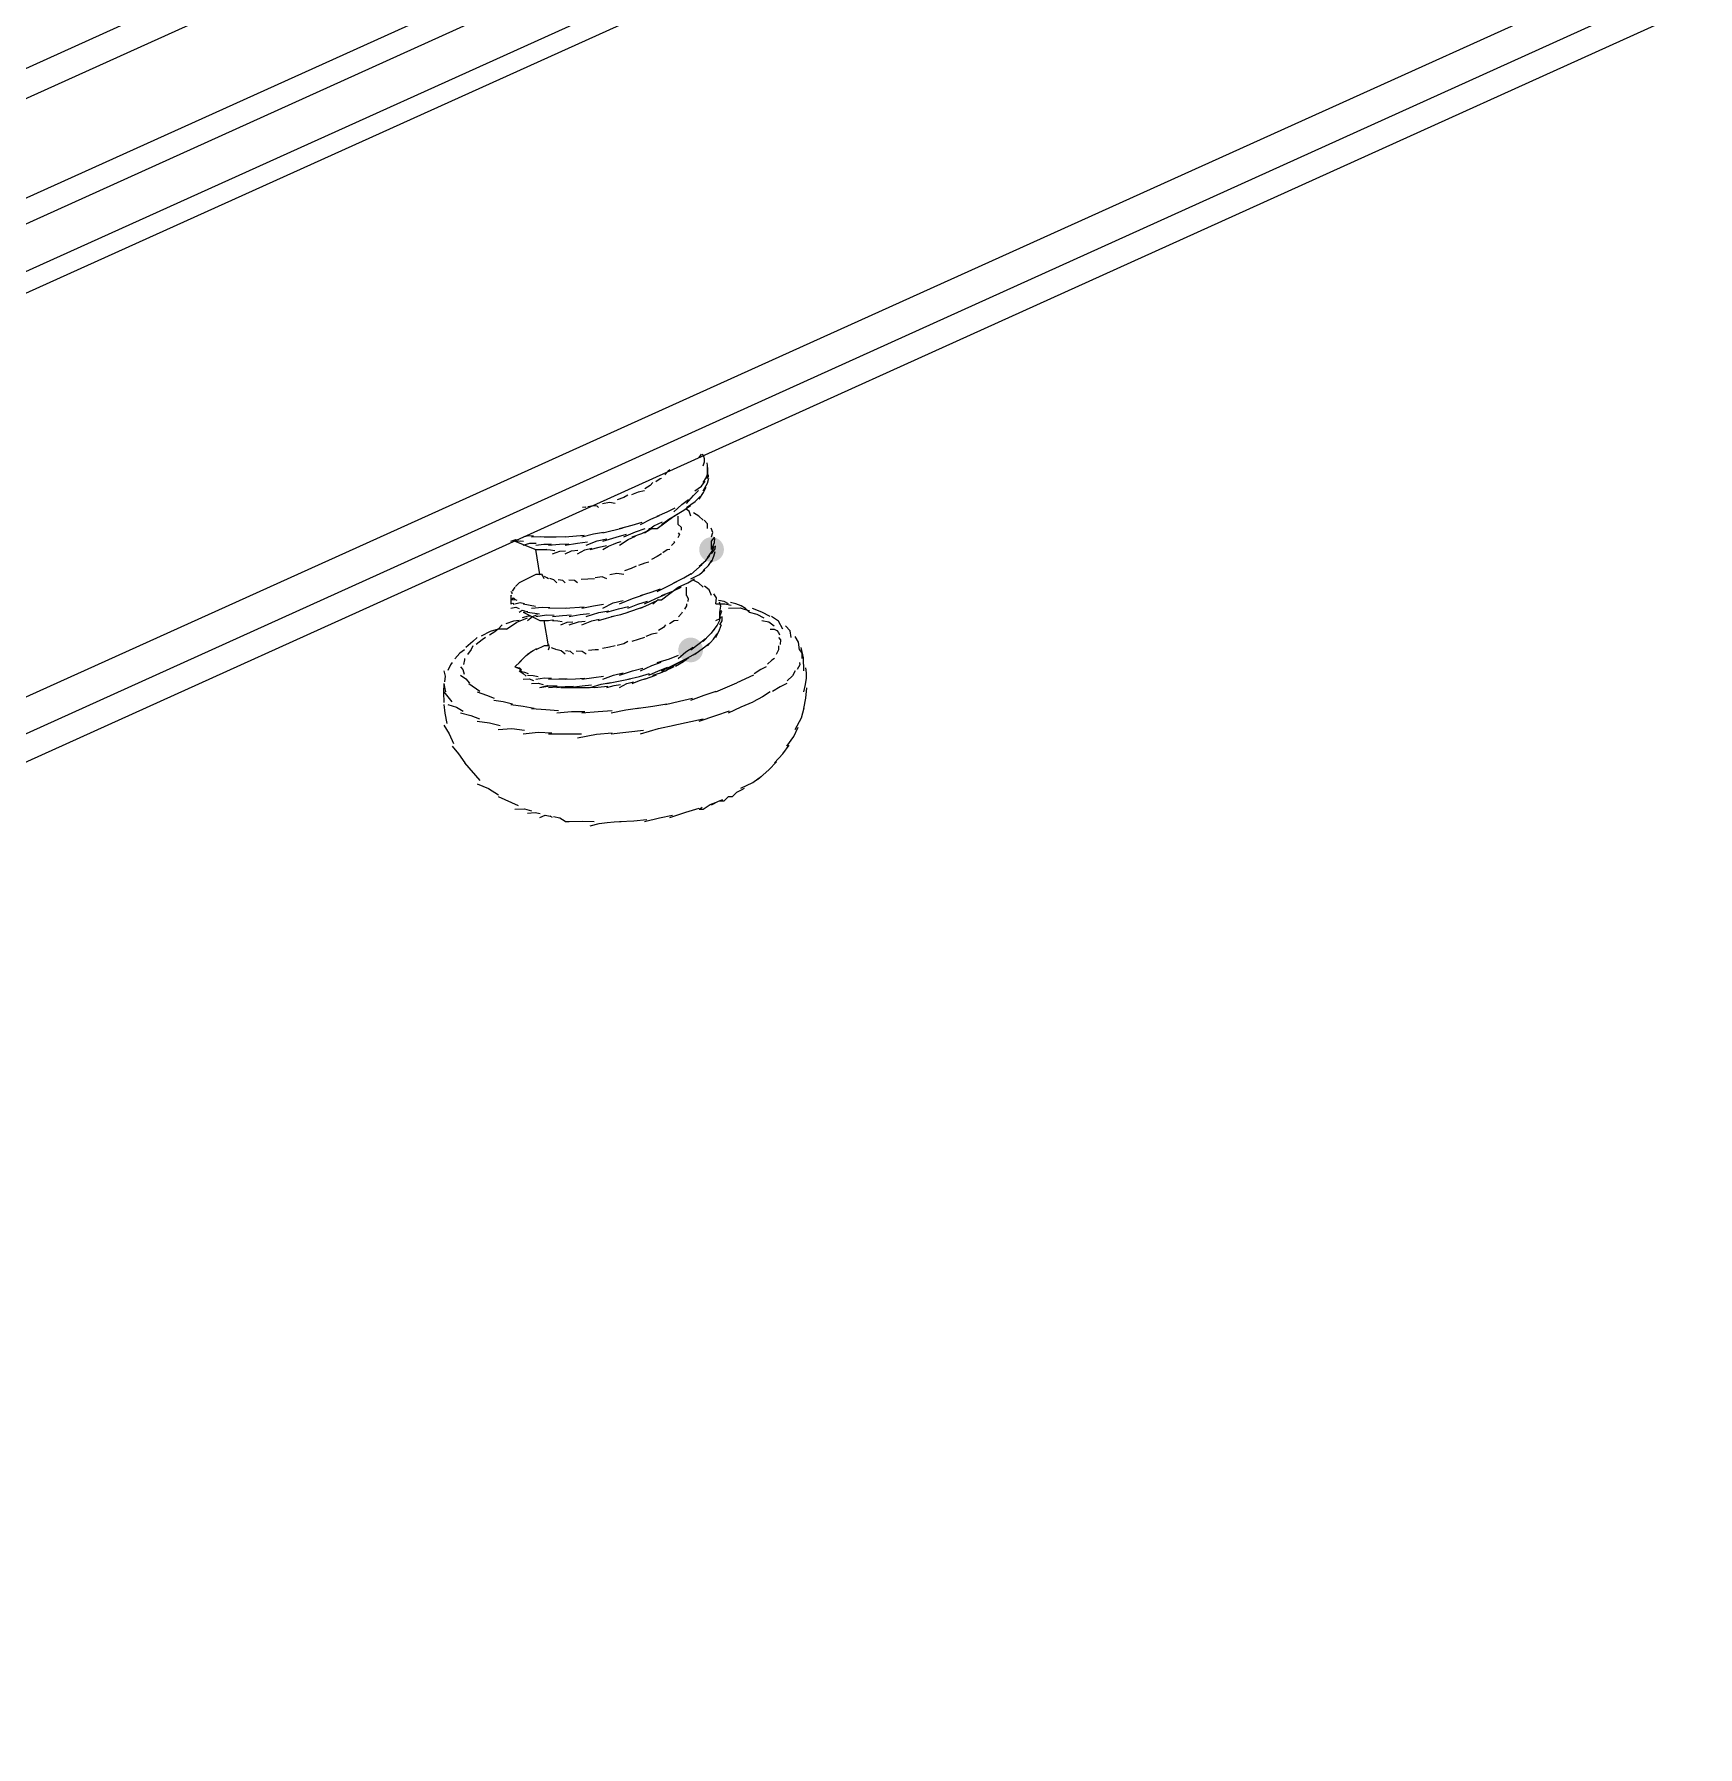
# Model space of a CAD drawing. Header units: millimetres. Extents: x 9 to 367, y 9 to 251.
# Drawn here: x 194.78 to 211.61, y 28.11 to 45.43 of the extents above; entities that cross this region are included whole.
import ezdxf

# ---------------------------------------------------------------- set-up
doc = ezdxf.new("R2010")
doc.units = ezdxf.units.MM
doc.layers.add('图层 1', color=7, linetype='Continuous')

msp = doc.modelspace()

# ---------------------------------------------------------------- hatches: boundary and pattern name
at = {"layer": '图层 1'}
h = msp.add_hatch(color=7, dxfattribs=at)
edge = h.paths.add_edge_path()
edge.add_arc((201.633526, 40.216667), 0.12506, 0, 360)
h = msp.add_hatch(color=7, dxfattribs=at)
edge = h.paths.add_edge_path()
edge.add_arc((201.422, 39.200702), 0.12506, 0, 360)

# ---------------------------------------------------------------- linework, layer by layer
at = {"layer": '图层 1', "color": 7, "lineweight": 25}
for points in [[(172.423596, 35.009737), (223.054616, 57.912071)], [(223.223596, 57.658141), (172.592929, 34.797788)], [(223.393071, 56.726596), (172.762051, 33.866596)], [(173.101071, 33.739526), (223.731737, 56.641859)], [(223.816157, 56.176404), (173.18549, 33.316404)], [(173.481929, 33.231737), (224.112949, 56.091737)], [(173.905333, 29.337071), (224.155, 52.027737)], [(223.985631, 51.604439), (173.735965, 28.871439)], [(221.445561, 50.165071), (172.677561, 28.109051)], [(201.506737, 41.147859), (201.53271, 41.179212)], [(201.549106, 41.063474), (201.562462, 41.103531), (201.56282, 41.134427), (201.554116, 41.158774), (201.540286, 41.179186)], [(201.591157, 41.021106), (201.592656, 41.066835), (201.587276, 41.09272)], [(201.591157, 40.978737), (201.597154, 41.021247), (201.596801, 41.046823)], [(201.040965, 40.893965), (201.011067, 40.863141), (200.957356, 40.831523)], [(201.125702, 40.936333), (201.112429, 40.929895), (201.070316, 40.899644)], [(201.210474, 41.021106), (201.190278, 41.003996), (201.160027, 40.973128)], [(201.464369, 40.809228), (201.532367, 40.858043), (201.567027, 40.907653)], [(201.549106, 40.893965), (201.579797, 40.94009), (201.592497, 40.97722)], [(201.549106, 40.809228), (201.592497, 40.886398), (201.604139, 40.938697)], [(201.591157, 40.936333), (201.591157, 41.021)], [(201.591157, 40.936333), (201.594729, 40.984179), (201.596449, 41.001597)], [(201.591157, 40.936333), (201.603195, 40.955648), (201.603857, 40.973375)], [(200.787071, 40.766859), (200.746678, 40.742253), (200.677709, 40.718176)], [(200.956192, 40.809228), (200.890752, 40.796395), (200.823195, 40.770069)], [(201.252843, 40.597702), (201.332483, 40.673461), (201.398893, 40.723291)], [(201.379596, 40.682439), (201.44949, 40.761197), (201.500599, 40.814025)], [(201.379596, 40.640071), (201.466159, 40.701542), (201.517532, 40.751901)], [(201.506737, 40.724808), (201.550349, 40.79307), (201.579409, 40.845458)], [(200.363667, 40.640071), (200.353436, 40.643863), (200.328389, 40.640776)], [(200.490772, 40.640071), (200.477036, 40.65395), (200.452055, 40.657709), (200.419533, 40.654854), (200.383175, 40.64889)], [(200.659929, 40.682439), (200.602162, 40.692493), (200.530107, 40.678206)], [(200.913824, 40.470561), (201.017893, 40.522331), (201.108204, 40.560872)], [(201.083333, 40.555333), (201.185374, 40.596652), (201.266778, 40.638236)], [(201.083333, 40.428192), (201.252667, 40.555192)], [(201.125702, 40.470561), (201.199962, 40.523654), (201.264696, 40.559814)], [(201.252843, 40.555333), (201.352635, 40.613542), (201.420413, 40.661167)], [(201.252843, 40.555333), (201.292001, 40.575442)], [(201.294859, 40.470561), (201.294859, 40.555228)], [(201.422, 40.555333), (201.406963, 40.604634), (201.368378, 40.628006)], [(201.549106, 40.512929), (201.505891, 40.553014), (201.452092, 40.587013)], [(199.728737, 40.343808), (199.780992, 40.358536), (199.831396, 40.354744)], [(200.152141, 40.343808), (200.343347, 40.363211)], [(200.321263, 40.343808), (200.439223, 40.374058), (200.539985, 40.393197)], [(200.532824, 40.386176), (200.73814, 40.436976)], [(200.532824, 40.301404), (200.668378, 40.343076), (200.771654, 40.370196)], [(200.702298, 40.428192), (200.830004, 40.462103), (200.930192, 40.493103)], [(200.744667, 40.343808), (200.863685, 40.39399), (200.961272, 40.427769)], [(200.829439, 40.343808), (200.927203, 40.378204), (200.997714, 40.411541)], [(200.956192, 40.386176), (201.049458, 40.455277), (201.137167, 40.496596)], [(200.956192, 40.386176), (201.009241, 40.417441), (201.031334, 40.429921)], [(200.998596, 40.428192), (201.083263, 40.428192)], [(201.294859, 40.386176), (201.30875, 40.368978), (201.292742, 40.334318)], [(201.294859, 40.470561), (201.325418, 40.44225), (201.325551, 40.413411)], [(201.591157, 40.428192), (201.592171, 40.47542), (201.557996, 40.513917)], [(201.633526, 40.343808), (201.647196, 40.389669), (201.629645, 40.432355)], [(199.601596, 40.301404), (199.653631, 40.317808), (199.679207, 40.314104)], [(199.643965, 40.301404), (199.700894, 40.304579), (199.732159, 40.299287)], [(199.643965, 40.301404), (199.855631, 40.216737)], [(199.728737, 40.259035), (199.794927, 40.282186), (199.859265, 40.279144)], [(199.813474, 40.343808), (199.904315, 40.346674), (199.982455, 40.344513)], [(199.85549, 40.259035), (199.935791, 40.270677), (200.013182, 40.270677)], [(199.85549, 40.216667), (199.940157, 40.216667)], [(199.897859, 39.962773), (199.855526, 40.216773)], [(199.940263, 40.343808), (200.06325, 40.344116), (200.154752, 40.347336)], [(199.940263, 40.216667), (199.968132, 40.220547)], [(199.940263, 40.216667), (200.00513, 40.212257), (200.049624, 40.207847)], [(199.982631, 40.259035), (200.097108, 40.269663), (200.188301, 40.275263)], [(200.025, 40.174298), (200.099172, 40.200536), (200.154822, 40.204284)], [(200.152141, 40.259035), (200.278656, 40.280643), (200.377919, 40.293255)], [(200.152141, 40.174298), (200.218066, 40.202564), (200.281611, 40.210987)], [(200.278894, 40.174298), (200.352404, 40.214206), (200.423533, 40.228979)], [(200.363667, 40.259035), (200.47488, 40.303265), (200.574981, 40.325005)], [(200.406035, 40.216667), (200.495023, 40.24092), (200.570782, 40.258294)], [(200.532824, 40.216667), (200.591875, 40.249591), (200.640112, 40.271568), (200.681007, 40.286467), (200.718032, 40.298158)], [(200.702298, 40.259035), (200.789522, 40.31764), (200.863517, 40.350052)], [(201.210474, 40.216667), (201.183575, 40.211904), (201.139213, 40.181742)], [(201.252843, 40.301404), (201.258355, 40.288924), (201.229207, 40.255543)], [(201.591157, 40.131929), (201.639135, 40.19953), (201.659596, 40.251521)], [(201.633526, 40.301404), (201.660866, 40.333022), (201.663864, 40.343737)], [(201.633526, 40.216667), (201.662806, 40.287575), (201.665628, 40.32885)], [(201.633526, 40.216667), (201.633526, 40.301333)], [(201.633526, 40.174298), (201.668847, 40.223599), (201.672684, 40.255437)], [(201.633526, 40.089526), (201.65747, 40.147646), (201.670567, 40.197828)], [(200.871808, 40.047157), (200.82114, 40.025505), (200.751158, 40.002001)], [(200.998596, 40.089526), (200.9586, 40.079339), (200.895585, 40.053542)], [(201.125702, 40.174298), (201.082707, 40.145503), (201.027277, 40.114326)], [(201.422, 39.962773), (201.538064, 40.064725)], [(201.422, 39.920404), (201.509886, 39.963751), (201.565228, 40.011068)], [(201.506737, 40.047157), (201.576499, 40.106556), (201.617157, 40.157224)], [(201.549106, 40.005141), (201.60167, 40.054662), (201.636242, 40.103919)], [(199.643965, 39.835631), (199.616448, 39.794356)], [(199.686333, 39.878), (199.65035, 39.843781)], [(199.85549, 39.962773), (199.68651, 39.878106)], [(199.897859, 39.962773), (199.855526, 39.962773)], [(199.897859, 39.962773), (199.915277, 39.970093)], [(199.940263, 39.920404), (199.927475, 39.950258), (199.918391, 39.967676)], [(199.982631, 39.920404), (199.968741, 39.929753), (199.943473, 39.942276)], [(200.067369, 39.878), (200.038132, 39.9105), (199.998577, 39.922097)], [(200.152141, 39.878), (200.130798, 39.903135), (200.081938, 39.90975)], [(200.278894, 39.878), (200.247806, 39.904458), (200.188936, 39.906575)], [(200.448404, 39.920404), (200.315759, 39.913701)], [(200.575192, 39.920404), (200.526156, 39.940336), (200.455953, 39.931693)], [(200.744667, 39.962773), (200.676536, 39.975296), (200.60285, 39.961361)], [(201.083333, 39.793263), (201.197413, 39.850545), (201.283711, 39.892746)], [(201.125702, 39.750894), (201.240487, 39.795653), (201.324316, 39.836972)], [(201.125702, 39.708526), (201.294682, 39.835526)], [(201.252843, 39.878), (201.352106, 39.929991), (201.425704, 39.975367)], [(201.294859, 39.835631), (201.393152, 39.878847), (201.459959, 39.921004)], [(201.294859, 39.835631), (201.32533, 39.839336)], [(201.379596, 39.750894), (201.379596, 39.835561)], [(201.549106, 39.835631), (201.500246, 39.878273), (201.439745, 39.909009)], [(201.633526, 39.750894), (201.607949, 39.807691), (201.561206, 39.845439)], [(199.601596, 39.793263), (199.612444, 39.781886), (199.614296, 39.769979)], [(199.601596, 39.750894), (199.614825, 39.755657)], [(199.601596, 39.750894), (199.601596, 39.66658)], [(199.601596, 39.708526), (199.627966, 39.726694), (199.643224, 39.718403)], [(199.601596, 39.708526), (199.647634, 39.709848), (199.662979, 39.704292)], [(199.601596, 39.666474), (199.623468, 39.674765), (199.634757, 39.661888)], [(199.643965, 39.666474), (199.698778, 39.679395), (199.741684, 39.669297)], [(199.728737, 39.666474), (199.854326, 39.643544)], [(200.321263, 39.624106), (200.440502, 39.647521), (200.540691, 39.663264)], [(200.532824, 39.624106), (200.639318, 39.676493), (200.739199, 39.702422)], [(200.702298, 39.666474), (200.832473, 39.722169), (200.934073, 39.754316)], [(200.787071, 39.624106), (200.887921, 39.663617), (200.984273, 39.694661)], [(200.913824, 39.750894), (201.023978, 39.784055), (201.117729, 39.818275)], [(200.913824, 39.624106), (200.999725, 39.661192), (201.067635, 39.694309)], [(200.956192, 39.666474), (201.071198, 39.722346), (201.163978, 39.761019)], [(201.040965, 39.666474), (201.080652, 39.699724), (201.100231, 39.712336)], [(201.083333, 39.708526), (201.125667, 39.708526)], [(201.379596, 39.666474), (201.378538, 39.648439), (201.360546, 39.614263)], [(201.379596, 39.750894), (201.396177, 39.722187), (201.393707, 39.691628)], [(201.675894, 39.666474), (201.683788, 39.72702), (201.655433, 39.76878)], [(201.675894, 39.666474), (201.769204, 39.666342), (201.830764, 39.654833)], [(201.803, 39.666474), (201.76199, 39.690155), (201.704575, 39.702458)], [(201.718263, 39.581737), (201.725583, 39.645017), (201.714382, 39.684748)], [(202.014526, 39.581737), (201.978118, 39.621469), (201.932284, 39.6485), (201.880035, 39.666668), (201.824378, 39.679809)], [(199.686333, 39.497), (199.630903, 39.492723), (199.552983, 39.463839)], [(199.559227, 39.412228), (199.664973, 39.482563), (199.771247, 39.525116)], [(199.601596, 39.624106), (199.653851, 39.634072), (199.686263, 39.621284)], [(199.686333, 39.581737), (199.716805, 39.602595), (199.748069, 39.596201)], [(199.813474, 39.539369), (199.777182, 39.543822), (199.717872, 39.526316)], [(199.728737, 39.581737), (199.758591, 39.590248), (199.773893, 39.58844)], [(199.728737, 39.581737), (199.897718, 39.497071)], [(199.771106, 39.581737), (199.893872, 39.565509)], [(199.771106, 39.497), (199.821465, 39.538495), (199.872353, 39.558031)], [(199.813474, 39.624106), (199.920234, 39.631999), (199.996566, 39.629045)], [(199.85549, 39.539369), (199.962867, 39.55467), (200.041404, 39.553833)], [(199.897859, 39.497), (199.982526, 39.497)], [(199.982631, 39.243071), (199.940298, 39.497071)], [(199.982631, 39.624106), (200.162548, 39.626928)], [(199.982631, 39.497), (200.021966, 39.503879), (200.039076, 39.502292)], [(200.025, 39.539369), (200.124704, 39.550834), (200.211972, 39.554891)], [(200.025, 39.497), (200.078578, 39.493825), (200.122367, 39.489592)], [(200.109737, 39.454596), (200.174163, 39.482377), (200.229329, 39.486346)], [(200.152141, 39.624106), (200.346169, 39.638217)], [(200.19451, 39.539369), (200.303209, 39.558771), (200.398415, 39.569708)], [(200.19451, 39.454596), (200.288569, 39.484847), (200.356435, 39.493402)], [(200.321263, 39.454596), (200.421981, 39.496665), (200.496241, 39.511746)], [(200.363667, 39.539369), (200.49221, 39.578439), (200.594031, 39.59793)], [(200.490772, 39.497), (200.569221, 39.523458), (200.643172, 39.54145)], [(200.575192, 39.581737), (200.691036, 39.615207), (200.791798, 39.639946)], [(200.617561, 39.539369), (200.714442, 39.56005), (200.79148, 39.582055)], [(200.787071, 39.581737), (200.935943, 39.633596)], [(201.294859, 39.497), (201.254157, 39.493825), (201.208428, 39.464192)], [(201.337227, 39.581737), (201.328584, 39.569699), (201.297716, 39.537287)], [(201.633526, 39.369859), (201.690411, 39.447558), (201.718192, 39.501445)], [(201.675894, 39.497), (201.71955, 39.519798), (201.729869, 39.539686)], [(201.718263, 39.581737), (201.733168, 39.601449)], [(201.718263, 39.539369), (201.735549, 39.594402)], [(201.718263, 39.497), (201.718263, 39.581667)], [(201.718263, 39.454596), (201.739562, 39.496577), (201.741546, 39.537499)], [(201.803, 39.624106), (201.921181, 39.625164), (202.016078, 39.597647)], [(202.014526, 39.581737), (202.090681, 39.563349), (202.162339, 39.526704)], [(202.226404, 39.539369), (202.142355, 39.583863), (202.046134, 39.620155)], [(202.141667, 39.497), (202.214118, 39.485402), (202.265139, 39.444436)], [(202.353192, 39.412228), (202.30883, 39.491602), (202.238539, 39.539228)], [(199.262929, 39.327843), (199.218083, 39.285113), (199.146513, 39.227301)], [(199.347702, 39.327843), (199.313438, 39.30306), (199.25351, 39.254465)], [(199.47449, 39.412228), (199.395336, 39.388327), (199.304804, 39.339555)], [(199.47449, 39.412228), (199.441726, 39.384799), (199.387001, 39.35155)], [(199.516859, 39.454596), (199.474526, 39.412263)], [(199.559227, 39.412228), (199.474561, 39.412228)], [(200.956192, 39.327843), (200.825312, 39.285862)], [(201.083333, 39.369859), (201.030814, 39.361877), (200.966917, 39.336698)], [(201.168071, 39.454596), (201.148403, 39.42752), (201.096457, 39.396741)], [(201.422, 39.200702), (201.508475, 39.266275), (201.571931, 39.315708)], [(201.549106, 39.285474), (201.617016, 39.355501), (201.6627, 39.407536)], [(201.591157, 39.243071), (201.651261, 39.310848), (201.690993, 39.363015)], [(201.675894, 39.327843), (201.714832, 39.403602), (201.734455, 39.456607)], [(202.226404, 39.412228), (202.266031, 39.410166), (202.292858, 39.397587), (202.310095, 39.3776), (202.320948, 39.353314)], [(202.311176, 39.327843), (202.328903, 39.30209), (202.32811, 39.256229)], [(202.437929, 39.327843), (202.428757, 39.393372), (202.381485, 39.444613)], [(202.522702, 39.200702), (202.511148, 39.280474), (202.480016, 39.338285)], [(199.136176, 39.200702), (199.086655, 39.169084), (199.035282, 39.111802)], [(199.220561, 39.243071), (199.201687, 39.205941), (199.164822, 39.154523)], [(199.686333, 39.073596), (199.728435, 39.1154), (199.759887, 39.144504), (199.784461, 39.164877), (199.805925, 39.180488)], [(199.771106, 39.158333), (199.830637, 39.196566), (199.865298, 39.216542)], [(199.940263, 39.243071), (199.855596, 39.200737)], [(199.982631, 39.243071), (199.940298, 39.243071)], [(199.982631, 39.243071), (199.986512, 39.255771)], [(199.982631, 39.200702), (199.9937, 39.23135), (199.98757, 39.249032)], [(200.067369, 39.200702), (200.013746, 39.22328)], [(200.152141, 39.158333), (200.112806, 39.191891), (200.071355, 39.203489)], [(200.236526, 39.158333), (200.206628, 39.184968), (200.156092, 39.191494)], [(200.363667, 39.158333), (200.323538, 39.186732), (200.263831, 39.188672)], [(200.490772, 39.200702), (200.455098, 39.202642), (200.389525, 39.196116)], [(200.659929, 39.243071), (200.601897, 39.228563), (200.530107, 39.214848)], [(200.787071, 39.285474), (200.747207, 39.264043), (200.677709, 39.245258)], [(201.083333, 39.073596), (201.206982, 39.110329), (201.297822, 39.148385)], [(201.294859, 39.115965), (201.373352, 39.181758), (201.447612, 39.227443)], [(201.379596, 39.115965), (201.447815, 39.150934), (201.497777, 39.181934)], [(201.464369, 39.158333), (201.552034, 39.220863), (201.611124, 39.270164)], [(202.311176, 39.243071), (202.310206, 39.202589), (202.286482, 39.156287)], [(202.522702, 39.200702), (202.546823, 39.167364), (202.546338, 39.114977)], [(202.565071, 38.988824), (202.5641, 39.120013), (202.538259, 39.224479)], [(198.924298, 38.988824), (198.940041, 38.936789), (198.932765, 38.878404)], [(199.009035, 39.073596), (198.993557, 39.050754), (198.965644, 38.994574)], [(199.093808, 39.031192), (199.117312, 39.002661), (199.130497, 38.957462)], [(199.136176, 39.115965), (199.135074, 39.101501), (199.123124, 39.054229)], [(199.643965, 39.031192), (199.697896, 39.079655), (199.728279, 39.114095)], [(199.643965, 39.031192), (199.687621, 39.014171), (199.707465, 38.989212)], [(199.643965, 39.031192), (199.689605, 39.018889), (199.712756, 39.000501)], [(199.686333, 38.988824), (199.727608, 38.961219), (199.757242, 38.937318)], [(199.686333, 38.988824), (199.741543, 38.976961), (199.779819, 38.962718)], [(200.532824, 38.904439), (200.640068, 38.947037), (200.739904, 38.970056)], [(200.702298, 38.946808), (200.834016, 38.988965), (200.936895, 39.017363)], [(200.913824, 38.988824), (201.028609, 39.041961), (201.125137, 39.077371)], [(200.998596, 38.946808), (201.09733, 38.990111), (201.189449, 39.025477)], [(201.040965, 38.946808), (201.116636, 38.969033), (201.163731, 38.991258)], [(201.125702, 38.988824), (201.210369, 39.031157)], [(201.125702, 38.988824), (201.168035, 38.988824)], [(201.168071, 38.988824), (201.270729, 39.055807), (201.355396, 39.099243)], [(201.252843, 39.031192), (201.217962, 39.012319), (201.169587, 38.993445)], [(201.210474, 39.031192), (201.379455, 39.115859)], [(201.337227, 39.073596), (201.310681, 39.056178), (201.269847, 39.034791)], [(201.337227, 39.073596), (201.376871, 39.108389), (201.402491, 39.124396)], [(201.379596, 39.115965), (201.375451, 39.100442), (201.353843, 39.082804)], [(202.184035, 39.031192), (202.131163, 39.001515), (202.063738, 38.958873)], [(202.268808, 39.115965), (202.243099, 39.098017), (202.197547, 39.055993)], [(202.480333, 38.988824), (202.451053, 38.940669), (202.399547, 38.88934)], [(202.522702, 39.073596), (202.525921, 39.051195), (202.499771, 39.002335)], [(202.565071, 38.777298), (202.584352, 38.85131), (202.592323, 38.914308), (202.591959, 38.969832), (202.586237, 39.02142)], [(198.924298, 38.862071), (198.922711, 38.771759), (198.924298, 38.668748)], [(198.924298, 38.862071), (198.931089, 38.825646), (198.942643, 38.778109)], [(199.093808, 38.946808), (199.148885, 38.907914), (199.186236, 38.866374)], [(199.178192, 38.862071), (199.288259, 38.784107)], [(199.728737, 38.904439), (199.789944, 38.908364), (199.832101, 38.891386)], [(199.771106, 38.946808), (199.828653, 38.943809), (199.881172, 38.933402)], [(199.813474, 38.862071), (199.878033, 38.866436), (199.929891, 38.852546)], [(199.85549, 38.904439), (199.943773, 38.91855), (200.013535, 38.91467)], [(199.897859, 38.819667), (199.972515, 38.840128), (200.023095, 38.837306)], [(199.897859, 38.819667), (199.996372, 38.839114), (200.071073, 38.837658)], [(199.982631, 38.904439), (200.088817, 38.908628), (200.17172, 38.90832)], [(199.982631, 38.819667), (200.068004, 38.829324), (200.122684, 38.827075)], [(200.067369, 38.819667), (200.153314, 38.832764), (200.236349, 38.835542)], [(200.109737, 38.819667), (200.174251, 38.822489), (200.228976, 38.821078)], [(200.152141, 38.904439), (200.258812, 38.909599), (200.350402, 38.915022)], [(200.19451, 38.819667), (200.323097, 38.837747), (200.419935, 38.846831)], [(200.19451, 38.819667), (200.280676, 38.819843), (200.340912, 38.820019)], [(200.321263, 38.904439), (200.442662, 38.92221), (200.542102, 38.935484)], [(200.321263, 38.819667), (200.397816, 38.821607), (200.459552, 38.824606)], [(200.406035, 38.819667), (200.51522, 38.854327), (200.613821, 38.871525)], [(200.448404, 38.819667), (200.584223, 38.835189)], [(200.575192, 38.862071), (200.708057, 38.888352), (200.811553, 38.910401)], [(200.575192, 38.819667), (200.647909, 38.841274), (200.713481, 38.852828)], [(200.702298, 38.819667), (200.777925, 38.860501), (200.84482, 38.878581)], [(200.787071, 38.904439), (200.906089, 38.93372), (201.005793, 38.961942)], [(200.829439, 38.862071), (200.905683, 38.892013), (200.969492, 38.912165)], [(200.956192, 38.904439), (201.022118, 38.928957), (201.077195, 38.9503)], [(201.675894, 38.777298), (201.889677, 38.867962)], [(202.056929, 38.946808), (201.889713, 38.867786)], [(202.395561, 38.862071), (202.32602, 38.827719), (202.248805, 38.779873)], [(202.565071, 38.608141), (202.587825, 38.71393), (202.596821, 38.81628)], [(198.924298, 38.777298), (199.005084, 38.675345)], [(198.924298, 38.650192), (198.934881, 38.560146), (198.95499, 38.457928)], [(198.966667, 38.650192), (199.054861, 38.622058), (199.120831, 38.582812)], [(199.262929, 38.777298), (199.356901, 38.744534), (199.434732, 38.713092)], [(199.432439, 38.692561), (199.526278, 38.678847), (199.620117, 38.655872)], [(199.601596, 38.650192), (199.726788, 38.631319), (199.839016, 38.613503)], [(200.871808, 38.608141), (201.039686, 38.632483), (201.180841, 38.656824)], [(201.168071, 38.650192), (201.309887, 38.682427), (201.441121, 38.714398)], [(201.422, 38.692561), (201.55901, 38.744948), (201.679881, 38.785694)], [(201.803, 38.565772), (201.933792, 38.625568), (202.052414, 38.676897)], [(202.226404, 38.777298), (202.149366, 38.725087), (202.052484, 38.677109)], [(199.093808, 38.565772), (199.198054, 38.536845), (199.285366, 38.502625)], [(199.262929, 38.481035), (199.386049, 38.464411), (199.494352, 38.437996)], [(199.813474, 38.608141), (199.958554, 38.597337), (200.085113, 38.587327)], [(200.067369, 38.565772), (200.215315, 38.578252), (200.350296, 38.578825)], [(200.321263, 38.565772), (200.484996, 38.579487), (200.626768, 38.587645)], [(200.617561, 38.565772), (200.765992, 38.596023), (200.906486, 38.614103)], [(201.252843, 38.438667), (201.54706, 38.504283)], [(201.506737, 38.481035), (201.677305, 38.538803), (201.816123, 38.584399)], [(202.480333, 38.396263), (202.541452, 38.513385), (202.57135, 38.614632)], [(198.924298, 38.438667), (198.981095, 38.352853), (199.024134, 38.255928)], [(199.47449, 38.396263), (199.614719, 38.406096), (199.74119, 38.390266)], [(199.728737, 38.353894), (199.87805, 38.368446), (200.018368, 38.361302)], [(199.982631, 38.353894), (200.163386, 38.352924), (200.317417, 38.351425)], [(200.278894, 38.311526), (200.4686, 38.349008), (200.629202, 38.36162)], [(200.617561, 38.353894), (200.944586, 38.390936)], [(200.913824, 38.353894), (201.095725, 38.408046), (201.253549, 38.438914)], [(202.395561, 38.227141), (202.46497, 38.326095), (202.510566, 38.420816)], [(199.009035, 38.227141), (199.07399, 38.151029), (199.137094, 38.058513)], [(202.268808, 38.057631), (202.354004, 38.150103), (202.416974, 38.238606)], [(199.136176, 38.057631), (199.291046, 37.881595)], [(202.099298, 37.888474), (202.211173, 37.989589), (202.289445, 38.069802)], [(199.262929, 37.846106), (199.377626, 37.799716), (199.477771, 37.735334)], [(201.760631, 37.676596), (201.802965, 37.718929), (201.845298, 37.718929), (201.887631, 37.761263)], [(201.887772, 37.761333), (201.937338, 37.786513), (201.967853, 37.804019)], [(201.930141, 37.803737), (202.049645, 37.861284), (202.136869, 37.924387)], [(199.47449, 37.718965), (199.676985, 37.627595)], [(199.643965, 37.591859), (199.739876, 37.595431), (199.81224, 37.574926)], [(201.210474, 37.507439), (201.371429, 37.559121), (201.508572, 37.60022)], [(201.506737, 37.591859), (201.538134, 37.609498)], [(201.506737, 37.591859), (201.549071, 37.591859)], [(201.549106, 37.591859), (201.620852, 37.636397), (201.672225, 37.658181)], [(201.633526, 37.634228), (201.705007, 37.670343), (201.74712, 37.689261)], [(201.718263, 37.676596), (201.760596, 37.676596)], [(199.771106, 37.549808), (199.849996, 37.557922), (199.898459, 37.548044)], [(199.897859, 37.507439), (199.950158, 37.528915), (200.001928, 37.52155)], [(200.025, 37.507439), (200.002069, 37.52155)], [(200.152141, 37.465071), (200.098695, 37.498761), (200.034666, 37.514459)], [(200.152141, 37.465071), (200.194474, 37.465071)], [(200.19451, 37.465071), (200.32442, 37.469613), (200.447451, 37.464365)], [(200.406035, 37.422702), (200.497421, 37.444646), (200.577265, 37.456436), (200.649369, 37.461943), (200.717538, 37.465035)], [(200.702298, 37.465071), (200.84654, 37.473493), (200.978876, 37.486943)], [(200.956192, 37.465071), (201.107005, 37.503435), (201.239826, 37.530687)]]:
    msp.add_lwpolyline(points, dxfattribs=at)

doc.saveas('drawing.dxf')
